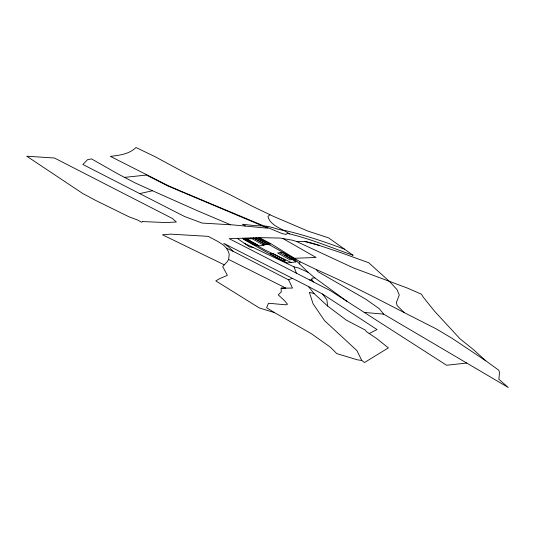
<?xml version="1.0" encoding="UTF-8"?>
<svg xmlns="http://www.w3.org/2000/svg" width="535" height="535" viewBox="0 0 535 535"><rect width="100%" height="100%" fill="white"/><g stroke="black" fill="none" stroke-linecap="round" stroke-linejoin="round"><path stroke-width="0.8" d="M299.58 263.969L299.908 261.675L270.63 243.552L259.335 237.64L229.167 238.657L330.169 290.532L446.598 365.244L466.727 363.044M313.39 281.992L311.838 279.858L312.032 278.147L314.894 277.892L346.921 301.285M274.529 312.627L266.624 307.692L268.476 303.245L285.991 304.823L287.482 304.234L284.513 300.65L278.233 294.838L281.236 291.976L281.136 288.158L292.484 288.064L288.646 279.899L233.053 251.263L228.706 247.03L223.757 243.365L308.508 286.559L314.078 293.554L327.587 306.027L346.379 320.157L365.318 330.095L366.508 331.687L376.907 338.715L388.383 347.87L364.502 362.523L361.754 360.423L357.614 359.881L336.782 353.615L330.369 347.202L311.337 333.659L274.529 312.627L259.248 307.919L215.806 280.882L220.079 278.414L227.382 275.371L222.687 266.55L227.281 261.682L228.612 259.442L229.221 254.379L228.485 251.704L226.405 248.173L223.456 245.077L217.758 241.405L208.175 236.356L170.618 234.143L162.466 234.791L224.305 264.838M269.928 214.689L267.961 216.401C269.907 225.663 282.741 228.866 289.455 233.869C311.283 239.138 332.028 247.845 353.14 255.329L328.751 237.935L307.846 231.066L273.405 216.354L252.6 206.39L230.652 195.001L189.397 175.166L154.495 156.414L135.977 147.513C129.33 154.147 119.318 155.331 110.397 156.374L168.271 185.685L180.536 191.002L282.099 233.574L286.198 234.417L287.322 233.347L289.455 233.869M369.197 333.506L377.068 329.573L322.511 294.029L308.508 286.559M288.646 279.899L292.023 278.387M152.475 190.748L135.067 182.883L118.061 173.989L91.572 158.935L87.646 159.597L82.905 164.506L139.722 193.61L152.475 190.748L198.572 211.238L230.552 224.767M287.522 254.881L284.506 255.168L295.146 261.087M124.528 177.373L146.416 175.065L167.87 185.993L267.955 228.231L232.979 224.907L202.09 223.075L184.562 216.501L139.722 193.61M257.843 245.097L255.242 245.264L242.897 238.369M262.952 244.776L270.369 244.308L258.438 237.68M255.837 244.896L256.88 244.829L246.354 238.951M268.169 244.127L265.019 244.321L254.673 238.57M294.431 258.285L316.091 257.482L282.921 238.536M309.631 279.919L311.838 279.858M281.136 288.158L285.964 288.118L228.612 259.442M259.335 237.64L280.253 238.062L292.665 240.268L296.357 241.412L305.94 241.486L314.928 243.967L341.216 252.781L368.782 262.779L389.687 281.677L396.983 289.549L399.277 295.046L396.355 302.542L397.137 305.545L404.186 312.6L436.105 328.811L452.021 338.287L485.86 360.864L498.827 370.253L499.476 372.574L498.908 379.288L508.25 387.487L383.682 314.145L379.415 308.842L365.92 299.266L318.024 271.726L316.312 269.58L299.908 261.675M262.451 225.884L254.874 225.65L242.402 224.232L245.344 225.937M364.295 312.427L383.682 314.145M264.357 226.044C271.546 226.392 277.545 229.95 284.74 230.445A258.365 45.468 28.1 0 1 308.12 236.744A257.763 45.355 28 0 1 343.59 248.842L344.573 249.216M253.155 247.471L249.47 246.902L237.58 238.603M304.268 241.472L319.515 245.505M244.174 243.204L294.016 266.885L298.329 267.908L308.167 272.348L314.894 277.892M314.078 293.554L309.364 292.337L313.095 303.826L324.544 320.632L356.912 350.592L361.754 360.423M226.405 248.173L233.053 251.263M296.357 241.412L353.401 267.908L407.51 288.124L421.526 294.25L423.245 297.166L434.5 311.156L459.879 338.662L473.635 349.776L485.86 360.864M316.312 269.58C346.232 282.594 375.222 297.6 404.186 312.6M291.214 262.458L264.825 249.912L245.284 239.005M255.931 237.794L267.928 244.462M253.389 237.901L265.454 244.615M280.059 252.741L292.337 259.575M250.815 238.015L264.17 245.451L259.08 245.786L245.572 238.249M292.585 257.141L308.167 272.348M322.511 294.029L326.905 299.841L327.587 306.027M294.016 266.885L296.417 273.178M142.571 221.577L141.574 222.206L137.475 219.965L128.928 216.775L95.444 200.311L82.791 193.523L26.75 156.207L54.47 158.026L172.41 218.487L176.376 221.992L166.392 222.573L142.571 221.577M295.969 261.896L287.342 262.912L276.816 257.91L243.151 239.098L257.903 238.423L290.492 256.532L295.969 261.896M285.195 260.358L282.748 260.625L270.182 253.61L272.703 253.389L285.195 260.358M294.651 259.321L289.983 259.829L277.638 252.955L282.447 252.533L294.651 259.321"/></g></svg>
